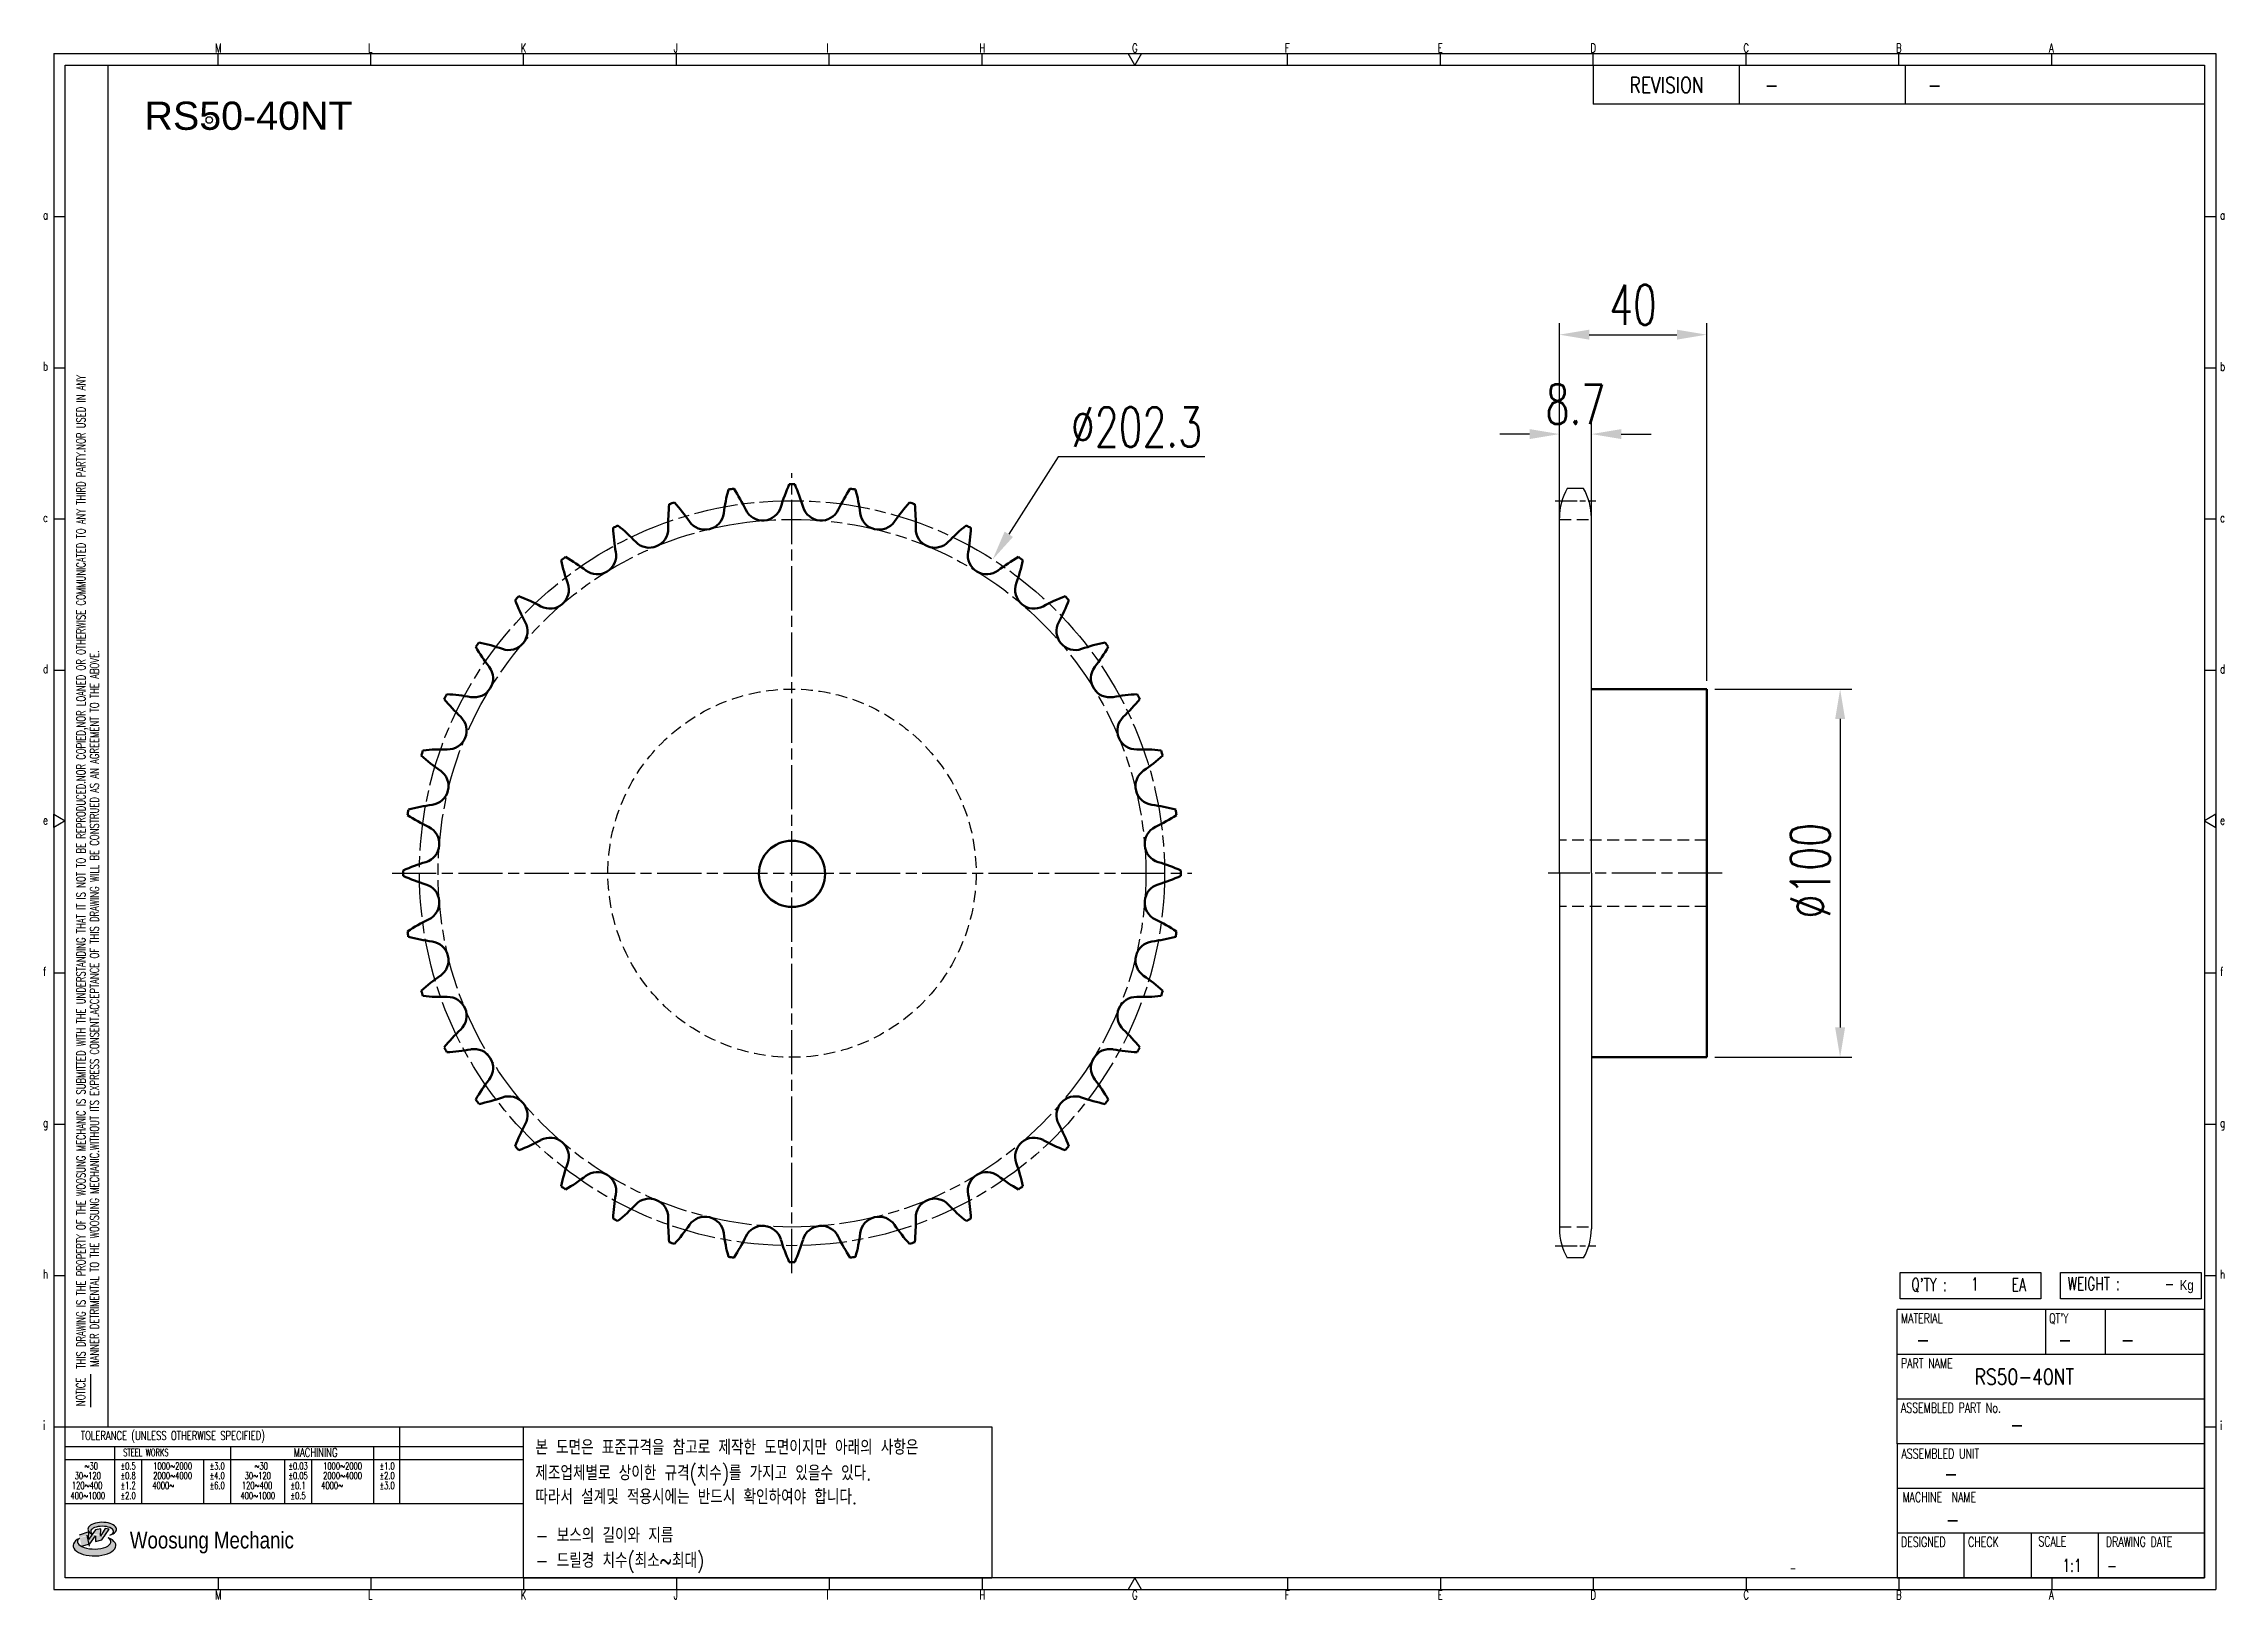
# Model space of a CAD drawing. Header units: millimetres. Extents: x 8307 to 8899, y 4749 to 5172.
import ezdxf
from ezdxf.enums import TextEntityAlignment as Align

# ---------------------------------------------------------------- set-up
doc = ezdxf.new("R2010")
doc.units = ezdxf.units.MM
for name, pattern in [('AM_ISO08W050', [18, 12, -1.5, 3, -1.5]), ('AM_ISO08W050x2', [9, 6, -0.75, 1.5, -0.75]), ('HIDDEN', [9.525, 6.35, -3.175])]:
    doc.linetypes.add(name, pattern=pattern)
for name, color, linetype, lineweight in [('20', 7, 'Continuous', 50), ('22', 30, 'AM_ISO08W050', 25), ('23', 40, 'AM_ISO08W050', 25), ('VIS', 7, 'Continuous', 50)]:
    doc.layers.add(name, color=color, linetype=linetype, lineweight=lineweight)
for name, color, linetype in [('HL', 2, 'HIDDEN'), ('S-DIM', 7, 'Continuous'), ('TITLE', 7, 'Continuous'), ('도면레이아웃', 7, 'Continuous')]:
    doc.layers.add(name, color=color, linetype=linetype)
doc.styles.add('HAN', font='ROMANS.shx', dxfattribs={"width": 0.7, "bigfont": 'whgtxt.shx'})
doc.styles.add('HKD_ST2', font='romans.shx', dxfattribs={"width": 0.7, "height": 4, "bigfont": '@extfont2.shx'})
doc.styles.add('HSG', font='SIMPLEX.shx', dxfattribs={"width": 0.7, "bigfont": 'HSG.shx'})
doc.styles.add('ROMANS', font='romans.shx', dxfattribs={"width": 0.7, "bigfont": 'whgtxt.shx'})
doc.styles.add('SLDTEXTSTYLE4', font='arial.ttf', dxfattribs={"width": 0.8})
doc.styles.get("Standard").update_dxf_attribs({"font": 'arial.ttf'})
doc.dimstyles.new('APP23', dxfattribs={"dimscale": 4.5, "dimtxt": 2.4, "dimasz": 1.8, "dimexe": 0.7, "dimexo": 0.5, "dimgap": 0.6, "dimtad": 1, "dimtoh": 1, "dimdec": 1, "dimrnd": 0.01, "dimzin": 9, "dimdsep": 46, "dimtxsty": 'HSG', "dimcen": 0, "dimclrd": 1, "dimclre": 1, "dimclrt": 256, "dimazin": 2, "dimtp": 1, "dimtm": 1, "dimtfac": 0.5, "dimtdec": 1, "dimtix": 1, "dimtofl": 0, "dimtmove": 0, "dimatfit": 3, "dimfxl": 0, "dimtvp": 1, "dimtolj": 2, "dimlwd": -1, "dimlwe": -1, "dimarcsym": 0})

# ---------------------------------------------------------------- blocks, each defined once
blk = doc.blocks.new('SUYWSHJH')
at = {"layer": '도면레이아웃'}
h = blk.add_hatch(color=10, dxfattribs=at)
h.paths.add_polyline_path([(1.544, 35.177), (1.554, 34.966), (1.779, 35.034), (2.054, 35.422), (1.908, 35.446), (1.728, 35.167), (1.741, 35.439), (1.547, 35.405), (1.292, 35.041), (1.295, 35.33), (0.943, 35.208), (1.03, 34.8), (1.336, 34.885)])
edge = h.paths.add_edge_path()
edge.add_ellipse((1.795, 35.421), major_axis=(-0.53, 0), ratio=0.487785, start_angle=122.36065, end_angle=403.39574)
edge.add_line((1.411, 35.244), (1.419, 35.261))
edge.add_ellipse((1.798, 35.344), major_axis=(-0.423, 0), ratio=0.444396, start_angle=131.58977, end_angle=386.19408, ccw=False)
edge = h.paths.add_edge_path()
edge.add_ellipse((1.512, 34.815), major_axis=(-0.793, 0), ratio=0.480113, start_angle=314.67633, end_angle=590.85213)
edge.add_ellipse((1.501, 34.958), major_axis=(-0.62, 0), ratio=0.43311, start_angle=331.7024, end_angle=574.42495, ccw=False)
for p, q in [((0, 90.118), (80.15, 90.118)), ((0, 90.118), (0, 33.191)), ((6.089, 89.693), (6.089, 90.118)), ((11.753, 89.693), (11.753, 90.118)), ((17.418, 89.693), (17.418, 90.118)), ((23.082, 89.693), (23.082, 90.118)), ((28.746, 89.693), (28.746, 90.118)), ((34.411, 89.693), (34.411, 90.118)), ((45.739, 89.693), (45.739, 90.118)), ((51.404, 89.693), (51.404, 90.118)), ((57.068, 89.693), (57.068, 90.118)), ((62.732, 89.693), (62.732, 90.118)), ((68.397, 89.693), (68.397, 90.118)), ((74.061, 89.693), (74.061, 90.118)), ((80.15, 90.118), (80.15, 33.191)), ((0, 84.085), (0.425, 84.085)), ((79.725, 84.085), (80.15, 84.085)), ((0, 78.478), (0.425, 78.478)), ((79.725, 78.478), (80.15, 78.478)), ((0, 72.87), (0.425, 72.87)), ((79.725, 72.87), (80.15, 72.87)), ((0, 67.262), (0.425, 67.262)), ((79.725, 67.262), (80.15, 67.262)), ((0, 56.047), (0.425, 56.047)), ((79.725, 56.047), (80.15, 56.047)), ((0, 50.439), (0.425, 50.439)), ((79.725, 50.439), (80.15, 50.439)), ((0, 44.832), (0.425, 44.832)), ((79.725, 44.832), (80.15, 44.832)), ((1.377, 39.947), (1.377, 41.174)), ((0, 39.224), (0.425, 39.224)), ((79.725, 39.224), (80.15, 39.224)), ((0, 33.191), (80.15, 33.191)), ((6.089, 33.616), (6.089, 33.191)), ((11.753, 33.616), (11.753, 33.191)), ((17.418, 33.616), (17.418, 33.191)), ((23.082, 33.616), (23.082, 33.191)), ((28.746, 33.616), (28.746, 33.191)), ((34.411, 33.616), (34.411, 33.191)), ((45.739, 33.616), (45.739, 33.191)), ((51.404, 33.616), (51.404, 33.191)), ((57.068, 33.616), (57.068, 33.191)), ((62.732, 33.616), (62.732, 33.191)), ((68.397, 33.616), (68.397, 33.191)), ((74.061, 33.616), (74.061, 33.191))]:
    blk.add_line(p, q)
at = {"color": 2}
for p, q in [((2.017, 39.224), (2.017, 89.693)), ((0.425, 39.224), (17.418, 39.224)), ((12.816, 39.224), (12.816, 36.382)), ((17.418, 33.616), (17.418, 39.224)), ((0.425, 38.487), (17.418, 38.487)), ((0.425, 38.012), (17.418, 38.012)), ((2.257, 38.487), (2.257, 36.382)), ((3.257, 38.012), (3.257, 36.382)), ((5.557, 38.012), (5.557, 36.382)), ((6.557, 38.5), (6.557, 36.382)), ((8.557, 38.012), (8.557, 36.382)), ((9.557, 38.026), (9.557, 36.382)), ((11.857, 38.487), (11.857, 36.382)), ((0.425, 36.382), (17.418, 36.382))]:
    blk.add_line(p, q, dxfattribs=at)
at = {"color": 6, "ltscale": 0.5}
for p, q in [((57.068, 89.693), (57.068, 88.246)), ((62.47, 89.693), (62.47, 88.246)), ((68.635, 89.693), (68.635, 88.246)), ((79.725, 88.246), (57.068, 88.246)), ((68.336, 38.59), (68.336, 43.563)), ((79.725, 43.563), (68.336, 43.563)), ((73.827, 43.563), (73.827, 41.905)), ((76.037, 43.563), (76.037, 41.905)), ((79.725, 38.59), (79.725, 43.563)), ((79.725, 41.905), (68.336, 41.905)), ((79.725, 40.248), (68.336, 40.248)), ((68.336, 38.59), (68.336, 33.616)), ((79.725, 38.59), (68.336, 38.59)), ((79.725, 33.616), (79.725, 38.59)), ((79.725, 36.932), (68.336, 36.932)), ((79.725, 35.274), (68.336, 35.274)), ((70.822, 33.616), (70.822, 35.274)), ((73.309, 33.616), (73.309, 35.274)), ((75.796, 33.616), (75.796, 35.274)), ((68.336, 33.616), (79.725, 33.616))]:
    blk.add_line(p, q, dxfattribs=at)
for points in [[(40.075, 89.693), (39.83, 90.118), (40.32, 90.118)], [(0.425, 89.693), (79.725, 89.693), (79.725, 33.616), (0.425, 33.616)], [(0.425, 61.679), (0, 61.433), (0, 61.924)], [(79.725, 61.679), (80.15, 61.433), (80.15, 61.924)], [(40.075, 33.616), (39.83, 33.191), (40.32, 33.191)]]:
    blk.add_lwpolyline(points, close=True)
at = {"layer": 'TITLE', "color": 20}
for p, q in [((68.449, 43.961), (68.449, 44.936)), ((68.449, 44.936), (73.654, 44.936)), ((73.654, 44.936), (73.654, 43.961)), ((74.39, 43.961), (74.39, 44.936)), ((74.39, 44.936), (79.595, 44.936)), ((79.595, 44.936), (79.595, 43.961)), ((73.654, 43.961), (68.449, 43.961)), ((79.595, 43.961), (74.39, 43.961))]:
    blk.add_line(p, q, dxfattribs=at)
at = {"layer": '도면레이아웃'}
for p, q in [((1.295, 35.33), (0.943, 35.208)), ((1.03, 34.8), (1.336, 34.885)), ((1.224, 35.208), (1.311, 34.8)), ((1.224, 35.208), (1.224, 35.208)), ((1.547, 35.405), (1.292, 35.041)), ((1.292, 35.041), (1.295, 35.33)), ((1.336, 34.885), (1.544, 35.177)), ((1.419, 35.261), (1.411, 35.244)), ((1.544, 35.177), (1.554, 34.966)), ((1.741, 35.439), (1.547, 35.405)), ((1.554, 34.966), (1.779, 35.034)), ((1.908, 35.446), (1.728, 35.167)), ((1.728, 35.167), (1.741, 35.439)), ((1.779, 35.034), (2.054, 35.422)), ((2.054, 35.422), (1.908, 35.446))]:
    blk.add_line(p, q, dxfattribs=at)
for centre, major_axis, ratio, start_param, end_param in [((1.795, 35.421), (-0.53, 0), 0.487785, 2.135596, 7.040584), ((1.512, 34.815), (-0.793, 0), 0.480113, 5.492138, 10.312315), ((1.501, 34.958), (-0.62, 0), 0.43311, 5.789299, 10.025607), ((1.798, 35.344), (-0.423, 0), 0.444396, 2.296675, 6.740358)]:
    blk.add_ellipse(centre, major_axis=major_axis, ratio=ratio, start_param=start_param, end_param=end_param, dxfattribs=at)
at = {"color": 4, "style": 'HKD_ST2', "width": 0.7}
for s, p in [('M', (5.988, 90.164)), ('L', (11.652, 90.164)), ('K', (17.316, 90.164)), ('J', (22.981, 90.164)), ('I', (28.645, 90.164)), ('H', (34.309, 90.164)), ('G', (39.974, 90.164)), ('F', (45.638, 90.164)), ('E', (51.302, 90.164)), ('D', (56.967, 90.164)), ('C', (62.631, 90.164)), ('B', (68.295, 90.164)), ('A', (73.96, 90.164)), ('a', (-0.395, 83.976)), ('a', (80.305, 83.97)), ('b', (-0.395, 78.368)), ('b', (80.305, 78.362)), ('c', (-0.395, 72.76)), ('c', (80.305, 72.754)), ('d', (-0.395, 67.153)), ('d', (80.305, 67.147)), ('e', (-0.395, 61.545)), ('e', (80.305, 61.539)), ('f', (-0.395, 55.937)), ('f', (80.305, 55.931)), ('g', (-0.395, 50.33)), ('g', (80.305, 50.324)), ('h', (-0.395, 44.722)), ('h', (80.305, 44.716)), ('i', (-0.395, 39.114)), ('i', (80.305, 39.108)), ('M', (5.988, 32.824)), ('L', (11.652, 32.824)), ('K', (17.316, 32.824)), ('J', (22.981, 32.824)), ('I', (28.645, 32.824)), ('H', (34.309, 32.824)), ('G', (39.974, 32.824)), ('F', (45.638, 32.824)), ('E', (51.302, 32.824)), ('D', (56.967, 32.824)), ('C', (62.631, 32.824)), ('B', (68.295, 32.824)), ('A', (73.96, 32.824))]:
    blk.add_text(s, height=0.326, dxfattribs=at).set_placement(p)
for s, height, style, width, p in [('REVISION', 0.5806, 'HAN', 0.8, (58.415, 88.664)), ('-', 0.581, 'HAN', 0.8, (63.426, 88.664)), ('-', 0.581, 'HAN', 0.8, (69.468, 88.664)), ("Q'TY : ", 0.4746, 'HKD_ST2', 0.7, (68.857, 44.253)), ('1', 0.475, 'HKD_ST2', 0.7, (71.071, 44.275)), ('EA', 0.4746, 'HKD_ST2', 0.7, (72.578, 44.253)), ('WEIGHT : ', 0.4746, 'HKD_ST2', 0.7, (74.65, 44.286)), ('-', 0.581, 'HAN', 0.8, (69.029, 42.157)), ('-', 0.581, 'HAN', 0.8, (74.289, 42.157)), ('-', 0.581, 'HAN', 0.8, (76.623, 42.157)), ('-', 0.581, 'HAN', 0.8, (72.515, 39.013)), ('-', 0.581, 'HAN', 0.8, (70.067, 37.189)), ('-', 0.581, 'HAN', 0.8, (70.126, 35.48)), ('1:1', 0.4746, 'HKD_ST2', 0.7, (74.458, 33.848)), ('-', 0.475, 'HKD_ST2', 0.7, (76.112, 33.837))]:
    blk.add_text(s, height=height, dxfattribs=dict(style=style, width=width)).set_placement(p)
at = {"color": 6, "style": 'HKD_ST2', "width": 0.7}
for s, p in [(' THIS DRAWING IS THE PROPERTY OF THE WOOSUNG MECHANIC IS SUBMITTED WITH THE UNDERSTANDING THAT IT IS NOT TO BE REPRODUCED.NOR COPIED,NOR LOANED OR OTHERWISE COMMUNICATED TO ANY THIRD PARTY.NOR USED IN ANY', (1.173, 41.217)), ('MANNER DETRIMENTAL TO THE WOOSUNG MECHANIC.WITHOUT ITS EXPRESS CONSENT.ACCEPTANCE OF THIS DRAWING WILL BE CONSTRUED AS AN AGREEMENT TO THE ABOVE.', (1.672, 41.447))]:
    blk.add_text(s, height=0.326266, rotation=90, dxfattribs=at).set_placement(p)
at = {"style": 'HKD_ST2', "width": 0.7}
blk.add_text('-', height=0.475, dxfattribs=at).set_placement((78.613, 44.286), align=Align.RIGHT)
at = {"color": 4, "style": 'HKD_ST2', "width": 0.7}
for s, height, p in [('MATERIAL', 0.3651, (68.474, 43.425)), ("QT'Y", 0.3651, (73.965, 43.425)), ('PART NAME', 0.3651, (68.474, 41.756)), ('ASSEMBLED PART No.', 0.36511, (68.474, 40.109)), ('ASSEMBLED UNIT', 0.36511, (68.49, 38.408)), ('MACHINE  NAME', 0.36511, (68.532, 36.794)), ('DESIGNED', 0.3651, (68.474, 35.136)), ('CHECK', 0.3651, (70.961, 35.136)), ('SCALE', 0.3651, (73.566, 35.153)), ('DRAWING DATE', 0.36511, (76.071, 35.141))]:
    blk.add_text(s, height=height, dxfattribs=at).set_placement(p, align=Align.TOP_LEFT)
at = {"style": 'HKD_ST2', "width": 0.7}
blk.add_text('NOTICE', height=0.3263, rotation=90, dxfattribs=at).set_placement((1.163, 39.988))
for s, height, style, width, p in [('TOLERANCE (UNLESS OTHERWISE SPECIFIED)', 0.32627, 'HKD_ST2', 0.7, (4.417, 38.896)), ('-', 0.326, 'ROMANS', 0.65, (64.469, 33.975))]:
    blk.add_text(s, height=height, dxfattribs=dict(style=style, width=width)).set_placement(p, align=Align.MIDDLE_CENTER)
at = {"color": 4, "style": 'HKD_ST2', "width": 0.7}
for s, height, p in [('STEEL WORKS', 0.26101, (3.416, 38.268)), ('MACHINING', 0.3263, (9.707, 38.27)), ('%%P0.5', 0.261, (2.757, 37.762)), ('%%P0.8', 0.261, (2.757, 37.411)), ('%%P3.0', 0.261, (6.057, 37.762)), ('%%P4.0', 0.261, (6.057, 37.411)), ('%%P0.03', 0.261, (9.057, 37.762)), ('%%P0.05', 0.261, (9.057, 37.411)), ('%%P1.0', 0.261, (12.357, 37.762)), ('%%P2.0', 0.261, (12.357, 37.411)), ('%%P1.2', 0.261, (2.757, 37.045)), ('%%P2.0', 0.261, (2.757, 36.67)), ('%%P6.0', 0.261, (6.057, 37.045)), ('%%P0.1', 0.261, (9.057, 37.045)), ('%%P0.5', 0.261, (9.057, 36.67)), ('%%P3.0', 0.261, (12.357, 37.045))]:
    blk.add_text(s, height=height, dxfattribs=at).set_placement(p, align=Align.MIDDLE)
for s, height, p in [('30%%126120', 0.261, (1.263, 37.411)), ('%%12630', 0.261, (1.389, 37.762)), ('2000%%1264000', 0.26101, (4.407, 37.411)), ('1000%%1262000', 0.26101, (4.407, 37.762)), ('30%%126120', 0.261, (7.563, 37.411)), ('%%12630', 0.261, (7.689, 37.762)), ('2000%%1264000', 0.26101, (10.707, 37.411)), ('1000%%1262000', 0.26101, (10.707, 37.762)), ('400%%1261000', 0.26101, (1.263, 36.67)), ('120%%126400', 0.26101, (1.237, 37.045)), ('4000%%126', 0.261, (4.061, 37.045)), ('400%%1261000', 0.26101, (7.563, 36.67)), ('120%%126400', 0.26101, (7.537, 37.045)), ('4000%%126', 0.261, (10.321, 37.045))]:
    blk.add_text(s, height=height, dxfattribs=at).set_placement(p, align=Align.MIDDLE_CENTER)
at = {"color": 1, "style": 'SLDTEXTSTYLE4', "width": 0.8}
blk.add_text('Woosung Mechanic', height=0.61957, dxfattribs=at).set_placement((2.822, 34.711))
at = {"layer": 'TITLE', "width": 0.8}
blk.add_text('Kg', height=0.3789, dxfattribs=at).set_placement((78.807, 44.286))
blk = doc.blocks.new('*D349')
at = {"layer": 'Defpoints', "color": 0, "transparency": 16777216}
for p in [(8564.46, 5031.5), (8455.43, 4861.06)]:
    blk.add_point(p, dxfattribs=at)
at = {"layer": 'S-DIM', "color": 1, "transparency": 16777216}
for p, q in [((8582.27, 5059.34), (8568.83, 5038.33)), ((8622.05, 5059.34), (8582.27, 5059.34))]:
    blk.add_line(p, q, dxfattribs=at)
blk.add_solid([(8567.69, 5039.05), (8569.96, 5037.6), (8564.46, 5031.5)], dxfattribs=at)
at = {"layer": 'S-DIM', "transparency": 16777216, "insert": (8603.51, 5067.44), "char_height": 10.8, "attachment_point": 5, "style": 'HSG'}
blk.add_mtext('\\A2;∅202.3', dxfattribs=at)
blk = doc.blocks.new('*D350')
at = {"layer": 'Defpoints', "color": 0, "transparency": 16777216}
for p in [(8727.06, 5065.53), (8718.36, 5037.64), (8727.06, 5037.64)]:
    blk.add_point(p, dxfattribs=at)
at = {"layer": 'S-DIM', "color": 1, "transparency": 16777216}
for p, q in [((8710.26, 5065.53), (8702.16, 5065.53)), ((8718.36, 5039.89), (8718.36, 5068.68)), ((8727.06, 5039.89), (8727.06, 5068.68)), ((8735.16, 5065.53), (8743.26, 5065.53))]:
    blk.add_line(p, q, dxfattribs=at)
for points in [[(8710.26, 5066.88), (8710.26, 5064.18), (8718.36, 5065.53)], [(8735.16, 5066.88), (8735.16, 5064.18), (8727.06, 5065.53)]]:
    blk.add_solid(points, dxfattribs=at)
at = {"layer": 'S-DIM', "transparency": 16777216, "insert": (8722.71, 5073.63), "char_height": 10.8, "attachment_point": 5, "style": 'HSG'}
blk.add_mtext('\\A2;8.7', dxfattribs=at)
blk = doc.blocks.new('*D351')
at = {"layer": 'Defpoints', "color": 0, "transparency": 16777216}
for p in [(8758.36, 5092.53), (8718.36, 5037.64), (8758.36, 4996.28)]:
    blk.add_point(p, dxfattribs=at)
at = {"layer": 'S-DIM', "color": 1, "transparency": 16777216}
for p, q in [((8718.36, 5039.89), (8718.36, 5095.68)), ((8758.36, 4998.53), (8758.36, 5095.68)), ((8726.46, 5092.53), (8750.26, 5092.53))]:
    blk.add_line(p, q, dxfattribs=at)
for points in [[(8726.46, 5093.88), (8726.46, 5091.18), (8718.36, 5092.53)], [(8750.26, 5093.88), (8750.26, 5091.18), (8758.36, 5092.53)]]:
    blk.add_solid(points, dxfattribs=at)
at = {"layer": 'S-DIM', "transparency": 16777216, "insert": (8738.36, 5100.63), "char_height": 10.8, "attachment_point": 5, "style": 'HSG'}
blk.add_mtext('\\A2;40', dxfattribs=at)
blk = doc.blocks.new('*D352')
at = {"layer": 'Defpoints', "color": 0, "transparency": 16777216}
for p in [(8758.36, 4996.28), (8758.36, 4896.28), (8794.6, 4896.28)]:
    blk.add_point(p, dxfattribs=at)
at = {"layer": 'S-DIM', "color": 1, "transparency": 16777216}
for p, q in [((8760.61, 4996.28), (8797.75, 4996.28)), ((8794.6, 4988.18), (8794.6, 4904.38)), ((8760.61, 4896.28), (8797.75, 4896.28))]:
    blk.add_line(p, q, dxfattribs=at)
for points in [[(8793.25, 4988.18), (8795.95, 4988.18), (8794.6, 4996.28)], [(8793.25, 4904.38), (8795.95, 4904.38), (8794.6, 4896.28)]]:
    blk.add_solid(points, dxfattribs=at)
at = {"layer": 'S-DIM', "transparency": 16777216, "insert": (8786.5, 4946.94), "char_height": 10.8, "attachment_point": 5, "rotation": 90, "style": 'HSG'}
blk.add_mtext('\\A2;%%c100', dxfattribs=at)

msp = doc.modelspace()

# ---------------------------------------------------------------- linework, layer by layer
for p, q in [((8724.93, 5050.76), (8720.49, 5050.76)), ((8718.36, 4946.28), (8718.36, 5042.82)), ((8727.06, 4946.28), (8727.06, 5042.82)), ((8718.36, 4946.28), (8718.36, 4849.74)), ((8727.06, 4946.28), (8727.06, 4849.74)), ((8724.93, 4841.81), (8720.49, 4841.81))]:
    msp.add_line(p, q)
at = {"color": 4}
msp.add_lwpolyline([(8437.05, 4795.96), (8564.25, 4795.96), (8564.25, 4754.87), (8437.05, 4754.87)], close=True, dxfattribs=at)
msp.add_circle((8351.68, 5150.83), 0.885)
for centre, start, end in [((8734.23, 5042.82), 150, 180), ((8711.18, 5042.82), 0, 30), ((8734.23, 4849.74), 180, 210), ((8711.18, 4849.74), 330, 0)]:
    msp.add_arc(centre, 15.87, start, end)
at = {"layer": '20'}
for centre, radius, start, end in [((8527.53, 5041.15), 51.21, 173.99976, 181.375), ((8509.94, 4946.28), 105.62, 107.59932, 108.40068), ((8439.96, 5012.69), 51.21, 34.625, 42.00024), ((8542.15, 5037.23), 51.21, 164.99976, 172.375), ((8509.94, 4946.28), 105.62, 98.59932, 99.40068), ((8451.21, 5022.82), 51.21, 25.625, 33.00024), ((8555.98, 5031.07), 51.21, 155.99976, 163.375), ((8509.94, 4946.28), 105.62, 89.59932, 90.40068), ((8463.9, 5031.07), 51.21, 16.625, 24.00024), ((8568.68, 5022.82), 51.21, 146.99976, 154.375), ((8509.94, 4946.28), 105.62, 80.59932, 81.40068), ((8477.73, 5037.23), 51.21, 7.625, 15.00024), ((8579.93, 5012.69), 51.21, 137.99976, 145.375), ((8509.94, 4946.28), 105.62, 71.59932, 72.40068), ((8492.36, 5041.15), 51.21, 358.625, 6.00024), ((8509.94, 4946.28), 105.62, 116.59932, 117.40068), ((8430.43, 5000.93), 51.21, 43.625, 51.00024), ((8486.31, 5044.7), 5.13, 214.625, 352.375), ((8502, 5047.19), 5.13, 205.625, 343.375), ((8517.88, 5047.19), 5.13, 196.625, 334.375), ((8533.57, 5044.7), 5.13, 187.625, 325.375), ((8589.46, 5000.93), 51.21, 128.99976, 136.375), ((8509.94, 4946.28), 105.62, 62.59932, 63.40068), ((8512.47, 5042.73), 51.21, 182.99976, 190.375), ((8471.21, 5039.8), 5.13, 223.625, 1.375), ((8548.68, 5039.8), 5.13, 178.625, 316.375), ((8507.41, 5042.73), 51.21, 349.625, 357.00024), ((8509.94, 4946.28), 105.62, 125.59932, 126.40068), ((8497.35, 5041.94), 51.21, 191.99976, 199.375), ((8422.86, 4987.82), 51.21, 52.625, 60.00024), ((8457.06, 5032.59), 5.13, 232.625, 10.375), ((8562.83, 5032.59), 5.13, 169.625, 307.375), ((8597.03, 4987.82), 51.21, 119.99976, 127.375), ((8522.53, 5041.94), 51.21, 340.625, 348.00024), ((8509.94, 4946.28), 105.62, 53.59932, 54.40068), ((8444.21, 5023.25), 5.13, 241.625, 19.375), ((8575.68, 5023.25), 5.13, 160.625, 298.375), ((8509.94, 4946.28), 105.62, 134.59932, 135.40068), ((8482.55, 5038.79), 51.21, 200.99976, 208.375), ((8417.43, 4973.68), 51.21, 61.625, 69.00024), ((8602.45, 4973.68), 51.21, 110.99976, 118.375), ((8537.34, 5038.79), 51.21, 331.625, 339.00024), ((8509.94, 4946.28), 105.62, 44.59932, 45.40068), ((8432.98, 5012.02), 5.13, 250.625, 28.375), ((8586.91, 5012.02), 5.13, 151.625, 289.375), ((8509.94, 4946.28), 105.62, 143.59932, 144.40068), ((8468.41, 5033.37), 51.21, 209.99976, 217.375), ((8414.29, 4958.87), 51.21, 70.625, 78.00024), ((8605.6, 4958.87), 51.21, 101.99976, 109.375), ((8551.48, 5033.37), 51.21, 322.625, 330.00024), ((8509.94, 4946.28), 105.62, 35.59932, 36.40068), ((8423.64, 4999.17), 5.13, 259.625, 37.375), ((8596.25, 4999.17), 5.13, 142.625, 280.375), ((8509.94, 4946.28), 105.62, 152.59932, 153.40068), ((8455.3, 5025.8), 51.21, 218.99976, 226.375), ((8413.49, 4943.75), 51.21, 79.625, 87.00024), ((8606.39, 4943.75), 51.21, 92.99976, 100.375), ((8564.59, 5025.8), 51.21, 313.625, 321.00024), ((8509.94, 4946.28), 105.62, 26.59932, 27.40068), ((8416.43, 4985.02), 5.13, 268.625, 46.375), ((8603.46, 4985.02), 5.13, 133.625, 271.375), ((8509.94, 4946.28), 105.62, 161.59932, 162.40068), ((8443.53, 5016.27), 51.21, 227.99976, 235.375), ((8415.08, 4928.7), 51.21, 88.625, 96.00024), ((8604.81, 4928.7), 51.21, 83.99976, 91.375), ((8576.35, 5016.27), 51.21, 304.625, 312.00024), ((8509.94, 4946.28), 105.62, 17.59932, 18.40068), ((8411.52, 4969.91), 5.13, 277.625, 55.375), ((8608.36, 4969.91), 5.13, 124.625, 262.375), ((8509.94, 4946.28), 105.62, 170.59932, 171.40068), ((8419, 4914.07), 51.21, 97.625, 105.00024), ((8600.89, 4914.07), 51.21, 74.99976, 82.375), ((8509.94, 4946.28), 105.62, 8.59932, 9.40068), ((8433.4, 5005.02), 51.21, 236.99976, 244.375), ((8409.04, 4954.22), 5.13, 286.625, 64.375), ((8610.85, 4954.22), 5.13, 115.625, 253.375), ((8586.48, 5005.02), 51.21, 295.625, 303.00024), ((8425.16, 4900.24), 51.21, 106.625, 114.00024), ((8509.94, 4946.28), 105.62, 179.59932, 180.40068), ((8425.16, 4992.32), 51.21, 245.99976, 253.375), ((8594.73, 4900.24), 51.21, 65.99976, 73.375), ((8594.73, 4992.32), 51.21, 286.625, 294.00024), ((8509.94, 4946.28), 105.62, 359.59932, 0.40068), ((8409.04, 4938.34), 5.13, 295.625, 73.375), ((8610.85, 4938.34), 5.13, 106.625, 244.375), ((8433.4, 4887.54), 51.21, 115.625, 123.00024), ((8586.48, 4887.54), 51.21, 56.99976, 64.375), ((8509.94, 4946.28), 105.62, 188.59932, 189.40068), ((8419, 4978.49), 51.21, 254.99976, 262.375), ((8411.52, 4922.65), 5.13, 304.625, 82.375), ((8608.36, 4922.65), 5.13, 97.625, 235.375), ((8600.89, 4978.49), 51.21, 277.625, 285.00024), ((8509.94, 4946.28), 105.62, 350.59932, 351.40068), ((8443.53, 4876.29), 51.21, 124.625, 132.00024), ((8576.35, 4876.29), 51.21, 47.99976, 55.375), ((8509.94, 4946.28), 105.62, 197.59932, 198.40068), ((8415.08, 4963.87), 51.21, 263.99976, 271.375), ((8416.43, 4907.55), 5.13, 313.625, 91.375), ((8603.46, 4907.55), 5.13, 88.625, 226.375), ((8604.81, 4963.87), 51.21, 268.625, 276.00024), ((8509.94, 4946.28), 105.62, 341.59932, 342.40068), ((8455.3, 4866.77), 51.21, 133.625, 141.00024), ((8509.94, 4946.28), 105.62, 206.59932, 207.40068), ((8413.49, 4948.81), 51.21, 272.99976, 280.375), ((8423.64, 4893.4), 5.13, 322.625, 100.375), ((8596.25, 4893.4), 5.13, 79.625, 217.375), ((8606.39, 4948.81), 51.21, 259.625, 267.00024), ((8564.59, 4866.77), 51.21, 38.99976, 46.375), ((8509.94, 4946.28), 105.62, 332.59932, 333.40068), ((8468.41, 4859.2), 51.21, 142.625, 150.00024), ((8551.48, 4859.2), 51.21, 29.99976, 37.375), ((8509.94, 4946.28), 105.62, 215.59932, 216.40068), ((8414.29, 4933.69), 51.21, 281.99976, 289.375), ((8432.98, 4880.55), 5.13, 331.625, 109.375), ((8586.91, 4880.55), 5.13, 70.625, 208.375), ((8605.6, 4933.69), 51.21, 250.625, 258.00024), ((8509.94, 4946.28), 105.62, 323.59932, 324.40068), ((8482.55, 4853.77), 51.21, 151.625, 159.00024), ((8444.21, 4869.32), 5.13, 340.625, 118.375), ((8575.68, 4869.32), 5.13, 61.625, 199.375), ((8537.34, 4853.77), 51.21, 20.99976, 28.375), ((8509.94, 4946.28), 105.62, 224.59932, 225.40068), ((8417.43, 4918.88), 51.21, 290.99976, 298.375), ((8602.45, 4918.88), 51.21, 241.625, 249.00024), ((8509.94, 4946.28), 105.62, 314.59932, 315.40068), ((8497.35, 4850.63), 51.21, 160.625, 168.00024), ((8422.86, 4904.75), 51.21, 299.99976, 307.375), ((8457.06, 4859.98), 5.13, 349.625, 127.375), ((8562.83, 4859.98), 5.13, 52.625, 190.375), ((8597.03, 4904.75), 51.21, 232.625, 240.00024), ((8522.53, 4850.63), 51.21, 11.99976, 19.375), ((8509.94, 4946.28), 105.62, 233.59932, 234.40068), ((8512.47, 4849.83), 51.21, 169.625, 177.00024), ((8471.21, 4852.77), 5.13, 358.625, 136.375), ((8548.68, 4852.77), 5.13, 43.625, 181.375), ((8507.41, 4849.83), 51.21, 2.99976, 10.375), ((8509.94, 4946.28), 105.62, 305.59932, 306.40068), ((8509.94, 4946.28), 105.62, 242.59932, 243.40068), ((8430.43, 4891.64), 51.21, 308.99976, 316.375), ((8527.53, 4851.42), 51.21, 178.625, 186.00024), ((8439.96, 4879.87), 51.21, 317.99976, 325.375), ((8486.31, 4847.86), 5.13, 7.625, 145.375), ((8533.57, 4847.86), 5.13, 34.625, 172.375), ((8579.93, 4879.87), 51.21, 214.625, 222.00024), ((8492.36, 4851.42), 51.21, 353.99976, 1.375), ((8589.46, 4891.64), 51.21, 223.625, 231.00024), ((8509.94, 4946.28), 105.62, 296.59932, 297.40068), ((8509.94, 4946.28), 105.62, 251.59932, 252.40068), ((8542.15, 4855.34), 51.21, 187.625, 195.00024), ((8451.21, 4869.74), 51.21, 326.99976, 334.375), ((8502, 4845.38), 5.13, 16.625, 154.375), ((8555.98, 4861.49), 51.21, 196.625, 204.00024), ((8463.9, 4861.49), 51.21, 335.99976, 343.375), ((8517.88, 4845.38), 5.13, 25.625, 163.375), ((8568.68, 4869.74), 51.21, 205.625, 213.00024), ((8477.73, 4855.34), 51.21, 344.99976, 352.375), ((8509.94, 4946.28), 105.62, 287.59932, 288.40068), ((8509.94, 4946.28), 105.62, 260.59932, 261.40068), ((8509.94, 4946.28), 105.62, 269.59932, 270.40068), ((8509.94, 4946.28), 105.62, 278.59932, 279.40068)]:
    msp.add_arc(centre, radius, start, end, dxfattribs=at)
at = {"layer": '22', "linetype": 'AM_ISO08W050x2'}
for p, q in [((8717.18, 5047.45), (8728.24, 5047.45)), ((8717.18, 4845.12), (8728.24, 4845.12))]:
    msp.add_line(p, q, dxfattribs=at)
at = {"layer": '23', "color": 4, "linetype": 'AM_ISO08W050x2', "ltscale": 2}
for p, q in [((8509.94, 4837.66), (8509.94, 5054.9)), ((8401.33, 4946.28), (8618.56, 4946.28)), ((8762.58, 4946.28), (8715.33, 4946.28))]:
    msp.add_line(p, q, dxfattribs=at)
for radius in [101.17, 96.09]:
    msp.add_circle((8509.94, 4946.28), radius, dxfattribs=at)
at = {"layer": 'HL', "ltscale": 0.5}
for p, q in [((8718.36, 5042.36), (8727.06, 5042.36)), ((8758.36, 4955.28), (8718.36, 4955.28)), ((8758.36, 4937.28), (8718.36, 4937.28)), ((8718.36, 4850.2), (8727.06, 4850.2))]:
    msp.add_line(p, q, dxfattribs=at)
msp.add_circle((8509.94, 4946.28), 50, dxfattribs=at)
at = {"layer": 'VIS'}
for p, q in [((8758.36, 4996.28), (8727.06, 4996.28)), ((8758.36, 4996.28), (8758.36, 4896.28)), ((8758.36, 4896.28), (8727.06, 4896.28))]:
    msp.add_line(p, q, dxfattribs=at)
msp.add_circle((8509.94, 4946.11), 9, dxfattribs=at)

# ---------------------------------------------------------------- block references
at = {"xscale": 7.326696538323943, "yscale": 7.326696538323943, "zscale": 7.326696538323943}
msp.add_blockref('SUYWSHJH', (8309.44, 4508.58), dxfattribs=at)

# ---------------------------------------------------------------- texts
at = {"color": 2}
msp.add_text('RS50-40NT', height=7.655, dxfattribs=at).set_placement((8334.11, 5148.16))
at = {"style": 'HAN', "width": 0.8}
msp.add_text('RS50-40NT', height=4.254, dxfattribs=at).set_placement((8831.15, 4807.4))
at = {"color": 4, "style": 'HAN', "width": 0.8}
for s, p in [('본 도면은 표준규격을 참고로 제작한 도면이지만 아래의 사항은', (8440.24, 4788.35)), ('제조업체별로 상이한 규격(치수)를 가지고 있을수 있다.', (8440.24, 4781.38)), ('따라서 설계및 적용시에는 반드시 확인하여야 합니다.', (8440.24, 4774.9)), ('- 보스의 길이와 지름', (8440.24, 4764.46)), ('- 드릴경 치수(최소~최대)', (8440.24, 4757.61))]:
    msp.add_text(s, height=4.025, dxfattribs=at).set_placement(p)

# ---------------------------------------------------------------- dimensions: what is measured, and where the dimension line sits
at = {"layer": 'S-DIM'}
dim = msp.add_linear_dim(base=(8758.36, 5092.53), p1=(8718.36, 5037.64), p2=(8758.36, 4996.28), dimstyle='APP23', dxfattribs=at)
dim.commit()
dim.dimension.update_dxf_attribs({"geometry": '*D351', "text_midpoint": (8738.36, 5100.63)})
dim = msp.add_linear_dim(base=(8727.06, 5065.53), p1=(8718.36, 5037.64), p2=(8727.06, 5037.64), dimstyle='APP23', dxfattribs=at)
dim.commit()
dim.dimension.update_dxf_attribs({"geometry": '*D350', "text_midpoint": (8722.71, 5065.53), "dimtype": 160})
dim = msp.add_diameter_dim_2p(p1=(8455.43, 4861.06), p2=(8564.46, 5031.5), dimstyle='APP23', dxfattribs=at)
dim.commit()
dim.dimension.update_dxf_attribs({"geometry": '*D349', "text_midpoint": (8603.51, 5059.34), "dimtype": 163})
dim = msp.add_linear_dim(base=(8794.6, 4896.28), p1=(8758.36, 4996.28), p2=(8758.36, 4896.28), angle=90, text='%%c<>', dimstyle='APP23', dxfattribs=at)
dim.commit()
dim.dimension.update_dxf_attribs({"geometry": '*D352', "text_midpoint": (8794.6, 4946.94), "dimtype": 160})

doc.saveas('drawing.dxf')
